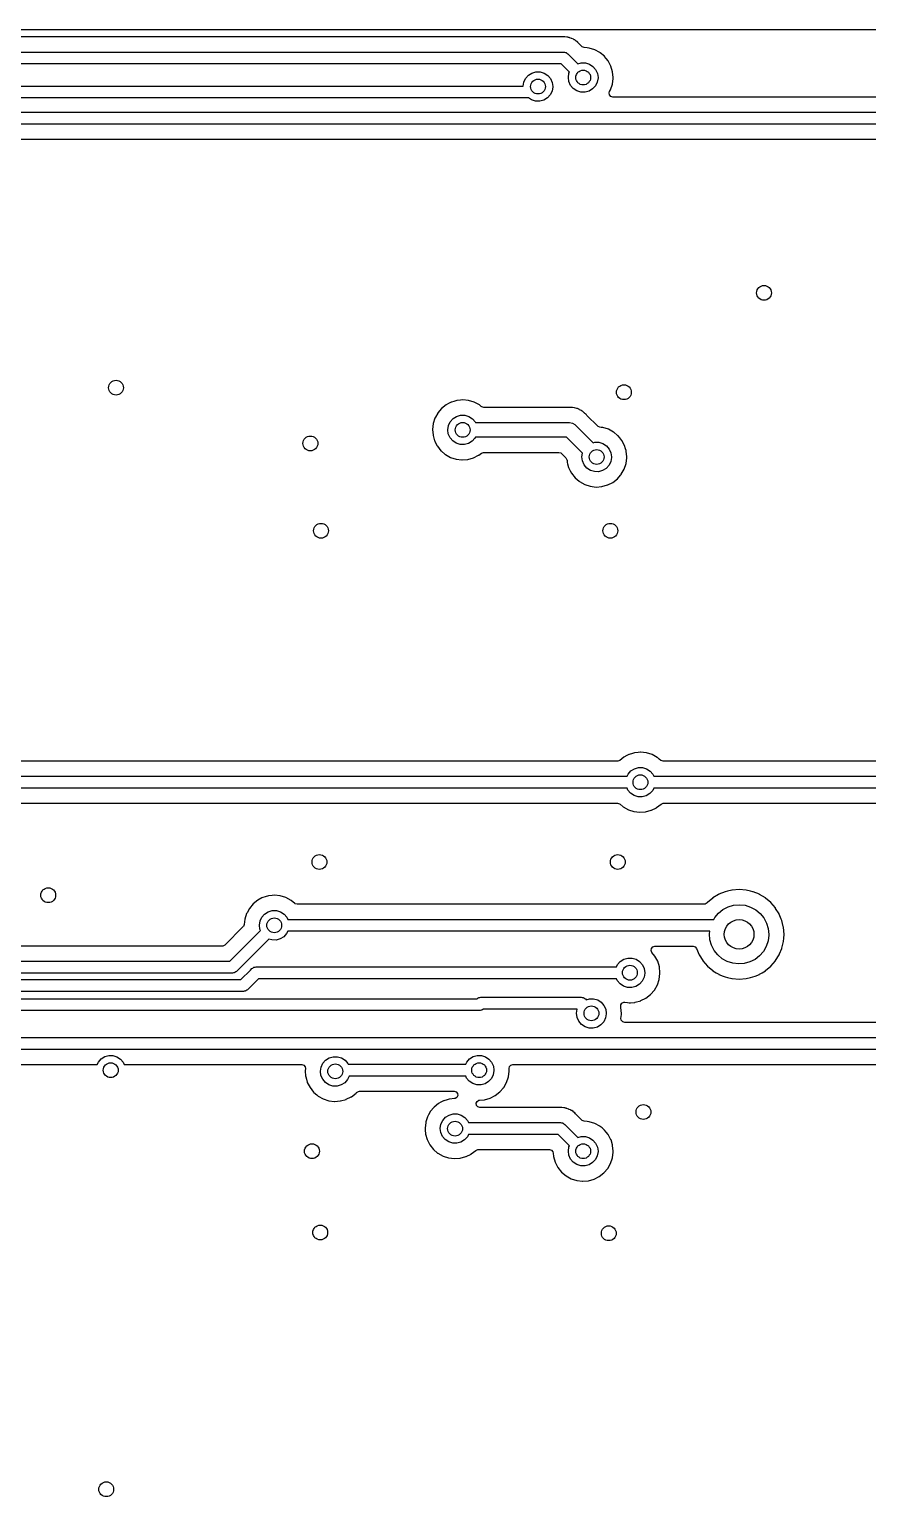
# Model space of a CAD drawing. Extents: x 63 to 234, y -148 to -41.
# Drawn here: x 167 to 195.26, y -90.14 to -40.64 of the extents above; entities that cross this region are included whole.
import ezdxf

# ---------------------------------------------------------------- set-up
doc = ezdxf.new("R2010")
doc.units = 0
doc.layers.add('BLACK', color=7, linetype='CONTINUOUS')

msp = doc.modelspace()

# ---------------------------------------------------------------- linework, layer by layer
at = {"layer": 'BLACK', "linetype": 'CONTINUOUS'}
for p, q in [((62.7415, -40.6405), (234.192, -40.6405)), ((184.989, -40.8967), (116.005, -40.8967)), ((184.996, -40.8965), (184.989, -40.8967)), ((185.051, -40.8933), (184.996, -40.8965)), ((185.058, -40.8929), (185.051, -40.8933)), ((185.051, -40.8933), (185.051, -40.8933)), ((185.121, -40.9045), (185.058, -40.8929)), ((185.128, -40.9056), (185.121, -40.9045)), ((185.154, -40.909), (185.128, -40.9056)), ((185.184, -40.9129), (185.154, -40.909)), ((185.191, -40.9139), (185.184, -40.9129)), ((185.184, -40.9129), (185.184, -40.9129)), ((185.198, -40.9167), (185.191, -40.9139)), ((185.201, -40.9173), (185.198, -40.9167)), ((185.217, -40.922), (185.201, -40.9173)), ((185.22, -40.9228), (185.217, -40.922)), ((185.227, -40.9242), (185.22, -40.9228)), ((185.285, -40.9504), (185.227, -40.9242)), ((185.291, -40.953), (185.285, -40.9504)), ((185.344, -40.9734), (185.291, -40.953)), ((185.351, -40.9762), (185.344, -40.9734)), ((185.344, -40.9734), (185.344, -40.9734)), ((185.357, -40.9806), (185.351, -40.9762)), ((185.359, -40.9818), (185.357, -40.9806)), ((185.374, -40.9902), (185.359, -40.9818)), ((185.376, -40.9916), (185.374, -40.9902)), ((185.383, -40.9947), (185.376, -40.9916)), ((185.389, -40.9994), (185.383, -40.9947)), ((185.434, -41.0341), (185.389, -40.9994)), ((185.439, -41.0381), (185.434, -41.0341)), ((185.491, -41.0748), (185.439, -41.0381)), ((185.496, -41.0805), (185.491, -41.0748)), ((185.529, -41.1184), (185.496, -41.0805)), ((185.496, -41.0805), (185.496, -41.0805)), ((115.976, -41.4052), (185.014, -41.4052)), ((185.014, -41.4052), (185.047, -41.4127)), ((185.047, -41.4127), (185.08, -41.4164)), ((185.08, -41.4164), (185.089, -41.4226)), ((185.089, -41.4226), (185.101, -41.4251)), ((185.101, -41.4251), (185.127, -41.446)), ((185.127, -41.446), (185.155, -41.4638)), ((185.155, -41.4638), (185.494, -41.8024)), ((185.535, -41.1247), (185.529, -41.1184)), ((185.629, -41.2185), (185.535, -41.1247)), ((185.639, -41.2277), (185.629, -41.2185)), ((185.705, -41.2547), (185.639, -41.2277)), ((185.808, -41.2656), (185.705, -41.2547)), ((185.872, -41.2723), (185.808, -41.2656)), ((185.878, -41.2729), (185.872, -41.2723)), ((185.872, -41.2723), (185.872, -41.2723)), ((186.067, -41.3314), (185.878, -41.2729)), ((186.241, -41.4255), (186.067, -41.3314)), ((186.245, -41.4294), (186.241, -41.4255)), ((186.388, -41.5476), (186.245, -41.4294)), ((186.245, -41.4294), (186.245, -41.4294)), ((186.393, -41.5515), (186.388, -41.5476)), ((186.397, -41.5563), (186.393, -41.5515)), ((186.448, -41.6185), (186.397, -41.5563)), ((186.397, -41.5563), (186.397, -41.5563)), ((184.931, -41.8052), (116.059, -41.8052)), ((183.946, -42.114), (184.082, -42.075)), ((184.082, -42.075), (184.224, -42.0759)), ((185.212, -42.086), (184.931, -41.8052)), ((185.494, -41.8024), (185.606, -41.7702)), ((185.606, -41.7702), (185.748, -41.7711)), ((185.748, -41.7711), (185.884, -41.8117)), ((185.884, -41.8117), (186.003, -41.8888)), ((186.003, -41.8888), (186.095, -41.9962)), ((186.095, -41.9962), (186.154, -42.1253)), ((186.518, -41.7048), (186.448, -41.6185)), ((186.611, -41.8794), (186.518, -41.7048)), ((186.668, -42.0688), (186.611, -41.8794)), ((186.687, -42.2656), (186.668, -42.0688)), ((130.646, -42.5519), (183.652, -42.5519)), ((183.652, -42.5519), (183.672, -42.4242)), ((183.672, -42.4242), (183.732, -42.2959)), ((183.732, -42.2959), (183.826, -42.1896)), ((183.826, -42.1896), (183.946, -42.114)), ((184.224, -42.0759), (184.36, -42.1165)), ((184.36, -42.1165), (184.479, -42.1936)), ((184.479, -42.1936), (184.571, -42.301)), ((184.571, -42.301), (184.63, -42.4301)), ((184.63, -42.4301), (184.65, -42.5704)), ((185.174, -42.2595), (185.196, -42.1194)), ((185.192, -42.4001), (185.174, -42.2595)), ((185.25, -42.5298), (185.192, -42.4001)), ((185.196, -42.1194), (185.212, -42.086)), ((185.341, -42.6383), (185.25, -42.5298)), ((186.089, -42.5452), (185.993, -42.6503)), ((186.15, -42.4176), (186.089, -42.5452)), ((186.174, -42.2778), (186.15, -42.4176)), ((186.154, -42.1253), (186.174, -42.2656)), ((186.174, -42.2656), (186.174, -42.2778)), ((186.6, -42.6778), (186.662, -42.4901)), ((186.662, -42.4901), (186.687, -42.2939)), ((186.687, -42.2939), (186.687, -42.2656)), ((183.83, -42.9519), (130.391, -42.9519)), ((183.935, -43.0217), (183.83, -42.9519)), ((184.07, -43.064), (183.935, -43.0217)), ((184.212, -43.0666), (184.07, -43.064)), ((184.349, -43.0293), (184.212, -43.0666)), ((184.469, -42.9551), (184.349, -43.0293)), ((184.565, -42.85), (184.469, -42.9551)), ((184.626, -42.7224), (184.565, -42.85)), ((184.65, -42.5826), (184.626, -42.7224)), ((184.65, -42.5704), (184.65, -42.5826)), ((185.459, -42.7169), (185.341, -42.6383)), ((185.594, -42.7592), (185.459, -42.7169)), ((185.736, -42.7618), (185.594, -42.7592)), ((185.873, -42.7245), (185.736, -42.7618)), ((185.993, -42.6503), (185.873, -42.7245)), ((186.549, -42.7848), (186.564, -42.7405)), ((186.559, -42.855), (186.549, -42.7848)), ((186.606, -42.9087), (186.559, -42.855)), ((186.564, -42.7405), (186.597, -42.6831)), ((186.597, -42.6831), (186.6, -42.6778)), ((186.597, -42.6831), (186.597, -42.6831)), ((186.674, -42.9287), (186.606, -42.9087)), ((203.263, -42.9287), (186.674, -42.9287)), ((132.262, -43.4372), (203.828, -43.4372)), ((203.911, -43.8372), (132.442, -43.8372)), ((132.961, -44.3457), (203.882, -44.3457)), ((180.901, -53.4288), (180.774, -53.5803)), ((181.055, -53.3048), (180.901, -53.4288)), ((181.134, -53.2635), (181.055, -53.3048)), ((181.225, -53.2161), (181.134, -53.2635)), ((181.23, -53.2132), (181.225, -53.2161)), ((181.225, -53.2161), (181.225, -53.2161)), ((181.309, -53.19), (181.23, -53.2132)), ((181.414, -53.1591), (181.309, -53.19)), ((181.42, -53.1574), (181.414, -53.1591)), ((181.414, -53.1591), (181.414, -53.1591)), ((181.426, -53.1568), (181.42, -53.1574)), ((181.535, -53.147), (181.426, -53.1568)), ((181.426, -53.1568), (181.426, -53.1568)), ((181.617, -53.1394), (181.535, -53.147)), ((181.623, -53.1401), (181.617, -53.1394)), ((181.808, -53.1595), (181.623, -53.1401)), ((181.623, -53.1401), (181.623, -53.1401)), ((181.814, -53.1601), (181.808, -53.1595)), ((181.808, -53.1595), (181.808, -53.1595)), ((182.003, -53.2186), (181.814, -53.1601)), ((182.177, -53.3127), (182.003, -53.2186)), ((182.219, -53.3474), (182.177, -53.3127)), ((182.24, -53.3654), (182.219, -53.3474)), ((182.253, -53.3743), (182.24, -53.3654)), ((182.321, -53.3943), (182.253, -53.3743)), ((185.204, -53.3943), (182.321, -53.3943)), ((185.207, -53.3943), (185.204, -53.3943)), ((185.218, -53.394), (185.207, -53.3943)), ((185.285, -53.3922), (185.218, -53.394)), ((185.292, -53.3937), (185.285, -53.3922)), ((185.296, -53.394), (185.292, -53.3937)), ((185.3, -53.3943), (185.296, -53.394)), ((185.306, -53.3946), (185.3, -53.3943)), ((185.3, -53.3943), (185.3, -53.3943)), ((185.311, -53.395), (185.306, -53.3946)), ((185.306, -53.3946), (185.306, -53.3946)), ((185.378, -53.4112), (185.311, -53.395)), ((185.382, -53.4123), (185.378, -53.4112)), ((185.386, -53.4133), (185.382, -53.4123)), ((185.458, -53.4282), (185.386, -53.4133)), ((185.464, -53.4313), (185.458, -53.4282)), ((185.47, -53.4332), (185.464, -53.4313)), ((185.476, -53.4353), (185.47, -53.4332)), ((185.483, -53.437), (185.476, -53.4353)), ((185.548, -53.4702), (185.483, -53.437)), ((180.619, -53.9421), (180.597, -54.1387)), ((180.622, -53.9322), (180.619, -53.9421)), ((180.677, -53.7595), (180.622, -53.9322)), ((180.679, -53.7536), (180.677, -53.7595)), ((180.677, -53.7595), (180.677, -53.7595)), ((180.698, -53.7189), (180.679, -53.7536)), ((180.771, -53.5857), (180.698, -53.7189)), ((180.774, -53.5803), (180.771, -53.5857)), ((180.771, -53.5857), (180.771, -53.5857)), ((181.132, -54.0066), (181.192, -53.8783)), ((181.192, -53.8783), (181.286, -53.772)), ((181.286, -53.772), (181.406, -53.6964)), ((181.406, -53.6964), (181.542, -53.6574)), ((181.542, -53.6574), (181.684, -53.6583)), ((181.684, -53.6583), (181.82, -53.6989)), ((181.82, -53.6989), (181.939, -53.776)), ((181.939, -53.776), (182.031, -53.8834)), ((182.031, -53.8834), (182.04, -53.9028)), ((182.04, -53.9028), (185.217, -53.9028)), ((185.217, -53.9028), (185.312, -53.9218)), ((185.312, -53.9218), (185.394, -53.976)), ((185.552, -53.4721), (185.548, -53.4702)), ((185.618, -53.5031), (185.552, -53.4721)), ((185.624, -53.5076), (185.618, -53.5031)), ((185.629, -53.5108), (185.624, -53.5076)), ((185.634, -53.5141), (185.629, -53.5108)), ((185.641, -53.5175), (185.634, -53.5141)), ((185.646, -53.5222), (185.641, -53.5175)), ((185.696, -53.5647), (185.646, -53.5222)), ((185.646, -53.5222), (185.646, -53.5222)), ((185.7, -53.5675), (185.696, -53.5647)), ((185.71, -53.5755), (185.7, -53.5675)), ((185.722, -53.5851), (185.71, -53.5755)), ((185.728, -53.5908), (185.722, -53.5851)), ((185.735, -53.5978), (185.728, -53.5908)), ((185.77, -53.6272), (185.735, -53.5978)), ((185.775, -53.632), (185.77, -53.6272)), ((185.77, -53.6272), (185.77, -53.6272)), ((185.78, -53.6379), (185.775, -53.632)), ((185.788, -53.6495), (185.78, -53.6379)), ((185.78, -53.6379), (185.78, -53.6379)), ((185.801, -53.6639), (185.788, -53.6495)), ((186.165, -54.0284), (185.801, -53.6639)), ((180.597, -54.1387), (180.597, -54.1448)), ((180.597, -54.1448), (180.613, -54.3294)), ((180.613, -54.3294), (180.613, -54.3357)), ((180.613, -54.3357), (180.615, -54.3417)), ((180.615, -54.3417), (180.665, -54.5169)), ((181.11, -54.1467), (181.132, -54.0066)), ((181.128, -54.2873), (181.11, -54.1467)), ((181.186, -54.417), (181.128, -54.2873)), ((181.277, -54.5255), (181.186, -54.417)), ((182.025, -54.4324), (181.929, -54.5375)), ((182.039, -54.4028), (182.025, -54.4324)), ((185.113, -54.4028), (182.039, -54.4028)), ((185.65, -54.9397), (185.113, -54.4028)), ((185.394, -53.976), (186.006, -54.5883)), ((186.175, -54.0376), (186.165, -54.0284)), ((186.241, -54.0646), (186.175, -54.0376)), ((186.282, -54.0689), (186.241, -54.0646)), ((186.329, -54.0739), (186.282, -54.0689)), ((186.335, -54.0745), (186.329, -54.0739)), ((186.329, -54.0739), (186.329, -54.0739)), ((186.524, -54.133), (186.335, -54.0745)), ((186.698, -54.2271), (186.524, -54.133)), ((186.703, -54.231), (186.698, -54.2271)), ((186.836, -54.3417), (186.703, -54.231)), ((186.703, -54.231), (186.703, -54.231)), ((186.85, -54.3531), (186.836, -54.3417)), ((186.854, -54.3579), (186.85, -54.3531)), ((186.905, -54.4201), (186.854, -54.3579)), ((186.854, -54.3579), (186.854, -54.3579)), ((186.975, -54.5064), (186.905, -54.4201)), ((180.665, -54.5169), (180.668, -54.5258)), ((180.668, -54.5258), (180.675, -54.5394)), ((180.675, -54.5394), (180.752, -54.6895)), ((180.752, -54.6895), (180.758, -54.7018)), ((180.758, -54.7018), (180.881, -54.8568)), ((180.881, -54.8568), (180.886, -54.8607)), ((180.886, -54.8607), (180.886, -54.8607)), ((180.886, -54.8607), (181.026, -54.9798)), ((181.395, -54.6041), (181.277, -54.5255)), ((181.53, -54.6464), (181.395, -54.6041)), ((181.672, -54.649), (181.53, -54.6464)), ((181.809, -54.6117), (181.672, -54.649)), ((181.929, -54.5375), (181.809, -54.6117)), ((182.153, -55.0084), (182.243, -54.938)), ((182.243, -54.938), (182.309, -54.9118)), ((182.309, -54.9118), (182.321, -54.9113)), ((182.321, -54.9113), (184.85, -54.9113)), ((184.85, -54.9113), (184.919, -54.9313)), ((184.919, -54.9313), (184.94, -54.9482)), ((185.631, -55.0611), (185.65, -54.9397)), ((186.006, -54.5883), (186.063, -54.5718)), ((186.063, -54.5718), (186.205, -54.5727)), ((186.205, -54.5727), (186.341, -54.6133)), ((186.341, -54.6133), (186.46, -54.6904)), ((186.46, -54.6904), (186.552, -54.7978)), ((186.552, -54.7978), (186.611, -54.9269)), ((186.611, -54.9269), (186.631, -55.0672)), ((187.068, -54.681), (186.975, -54.5064)), ((187.1, -54.7868), (187.068, -54.681)), ((187.12, -54.8519), (187.1, -54.7868)), ((187.125, -54.8704), (187.12, -54.8519)), ((187.145, -55.0672), (187.125, -54.8704)), ((181.026, -54.9798), (181.032, -54.9849)), ((181.032, -54.9849), (181.204, -55.0814)), ((181.204, -55.0814), (181.392, -55.1425)), ((181.392, -55.1425), (181.589, -55.166)), ((181.589, -55.166), (181.595, -55.1655)), ((181.595, -55.1655), (181.78, -55.1513)), ((181.595, -55.1655), (181.595, -55.1655)), ((181.78, -55.1513), (181.786, -55.1508)), ((181.78, -55.1513), (181.78, -55.1513)), ((181.786, -55.1508), (181.976, -55.0976)), ((181.976, -55.0976), (181.982, -55.0948)), ((181.982, -55.0948), (182.147, -55.0112)), ((181.982, -55.0948), (181.982, -55.0948)), ((182.147, -55.0112), (182.153, -55.0084)), ((182.147, -55.0112), (182.147, -55.0112)), ((184.94, -54.9482), (185.092, -55.1007)), ((185.092, -55.1007), (185.126, -55.163)), ((185.126, -55.163), (185.129, -55.1793)), ((185.129, -55.1793), (185.134, -55.2435)), ((185.134, -55.2435), (185.134, -55.2501)), ((185.134, -55.2501), (185.15, -55.303)), ((185.15, -55.303), (185.185, -55.4262)), ((185.185, -55.4262), (185.189, -55.4402)), ((185.65, -55.2017), (185.631, -55.0611)), ((185.707, -55.3314), (185.65, -55.2017)), ((185.798, -55.4399), (185.707, -55.3314)), ((185.916, -55.5185), (185.798, -55.4399)), ((186.546, -55.3468), (186.451, -55.4519)), ((186.608, -55.2192), (186.546, -55.3468)), ((186.631, -55.0794), (186.608, -55.2192)), ((186.631, -55.0672), (186.631, -55.0794)), ((187.057, -55.4794), (187.119, -55.2917)), ((187.119, -55.2917), (187.144, -55.0955)), ((187.144, -55.0955), (187.145, -55.0672)), ((185.189, -55.4402), (185.192, -55.4457)), ((185.192, -55.4457), (185.236, -55.5322)), ((185.236, -55.5322), (185.279, -55.6162)), ((185.279, -55.6162), (185.402, -55.7712)), ((185.402, -55.7712), (185.407, -55.7751)), ((185.407, -55.7751), (185.407, -55.7751)), ((185.407, -55.7751), (185.536, -55.8851)), ((185.536, -55.8851), (185.553, -55.8993)), ((185.553, -55.8993), (185.725, -55.9958)), ((186.051, -55.5608), (185.916, -55.5185)), ((186.193, -55.5634), (186.051, -55.5608)), ((186.33, -55.5261), (186.193, -55.5634)), ((186.451, -55.4519), (186.33, -55.5261)), ((186.503, -56.0092), (186.669, -55.9256)), ((186.669, -55.9256), (186.674, -55.9228)), ((186.669, -55.9256), (186.669, -55.9256)), ((186.674, -55.9228), (186.83, -55.8011)), ((186.83, -55.8011), (186.933, -55.6819)), ((186.933, -55.6819), (186.955, -55.656)), ((186.955, -55.656), (186.959, -55.6513)), ((186.955, -55.656), (186.955, -55.656)), ((186.959, -55.6513), (187.057, -55.4794)), ((185.725, -55.9958), (185.914, -56.0569)), ((185.914, -56.0569), (186.11, -56.0804)), ((186.11, -56.0804), (186.116, -56.0799)), ((186.116, -56.0799), (186.301, -56.0657)), ((186.116, -56.0799), (186.116, -56.0799)), ((186.301, -56.0657), (186.307, -56.0652)), ((186.301, -56.0657), (186.301, -56.0657)), ((186.307, -56.0652), (186.498, -56.012)), ((186.498, -56.012), (186.503, -56.0092)), ((186.503, -56.0092), (186.503, -56.0092)), ((186.832, -65.3315), (152.172, -65.3315)), ((186.845, -65.3308), (186.832, -65.3315)), ((186.911, -65.3037), (186.845, -65.3308)), ((187.05, -65.192), (186.911, -65.3037)), ((187.145, -65.1422), (187.05, -65.192)), ((187.219, -65.1033), (187.145, -65.1422)), ((187.225, -65.1004), (187.219, -65.1033)), ((187.219, -65.1033), (187.219, -65.1033)), ((187.337, -65.0675), (187.225, -65.1004)), ((187.409, -65.0463), (187.337, -65.0675)), ((187.415, -65.0446), (187.409, -65.0463)), ((187.409, -65.0463), (187.409, -65.0463)), ((187.421, -65.044), (187.415, -65.0446)), ((187.529, -65.0342), (187.421, -65.044)), ((187.421, -65.044), (187.421, -65.044)), ((187.611, -65.0266), (187.529, -65.0342)), ((187.618, -65.0273), (187.611, -65.0266)), ((187.802, -65.0467), (187.618, -65.0273)), ((187.618, -65.0273), (187.618, -65.0273)), ((187.808, -65.0473), (187.802, -65.0467)), ((187.802, -65.0467), (187.802, -65.0467)), ((187.997, -65.1058), (187.808, -65.0473)), ((188.171, -65.1999), (187.997, -65.1058)), ((188.176, -65.2038), (188.171, -65.1999)), ((188.241, -65.2578), (188.176, -65.2038)), ((188.176, -65.2038), (188.176, -65.2038)), ((188.294, -65.3012), (188.241, -65.2578)), ((188.295, -65.3026), (188.294, -65.3012)), ((188.307, -65.3115), (188.295, -65.3026)), ((188.376, -65.3315), (188.307, -65.3115)), ((224.996, -65.3315), (188.376, -65.3315)), ((187.152, -65.84), (187.186, -65.7655)), ((187.186, -65.7655), (187.28, -65.6592)), ((187.28, -65.6592), (187.4, -65.5836)), ((187.4, -65.5836), (187.537, -65.5446)), ((187.537, -65.5446), (187.678, -65.5455)), ((187.678, -65.5455), (187.814, -65.5861)), ((187.814, -65.5861), (187.933, -65.6632)), ((187.933, -65.6632), (188.026, -65.7706)), ((188.026, -65.7706), (188.057, -65.84)), ((187.152, -66.24), (135.25, -66.24)), ((135.368, -65.84), (187.152, -65.84)), ((187.18, -66.3042), (187.152, -66.24)), ((187.271, -66.4127), (187.18, -66.3042)), ((188.019, -66.3196), (187.924, -66.4247)), ((188.057, -66.24), (188.019, -66.3196)), ((188.057, -65.84), (225.259, -65.84)), ((225.341, -66.24), (188.057, -66.24)), ((135.488, -66.7485), (186.834, -66.7485)), ((186.834, -66.7485), (186.903, -66.7685)), ((186.903, -66.7685), (186.916, -66.7785)), ((186.916, -66.7785), (187.026, -66.8721)), ((187.389, -66.4913), (187.271, -66.4127)), ((187.524, -66.5336), (187.389, -66.4913)), ((187.666, -66.5362), (187.524, -66.5336)), ((187.803, -66.4989), (187.666, -66.5362)), ((187.924, -66.4247), (187.803, -66.4989)), ((188.147, -66.8956), (188.302, -66.7752)), ((188.302, -66.7752), (188.368, -66.749)), ((188.368, -66.749), (188.379, -66.7485)), ((188.379, -66.7485), (225.312, -66.7485)), ((187.026, -66.8721), (187.199, -66.9686)), ((187.199, -66.9686), (187.387, -67.0297)), ((187.387, -67.0297), (187.583, -67.0532)), ((187.583, -67.0532), (187.589, -67.0527)), ((187.589, -67.0527), (187.774, -67.0385)), ((187.589, -67.0527), (187.589, -67.0527)), ((187.774, -67.0385), (187.78, -67.038)), ((187.774, -67.0385), (187.774, -67.0385)), ((187.78, -67.038), (187.971, -66.9848)), ((187.971, -66.9848), (187.976, -66.982)), ((187.976, -66.982), (188.142, -66.8984)), ((187.976, -66.982), (187.976, -66.982)), ((188.142, -66.8984), (188.147, -66.8956)), ((188.142, -66.8984), (188.142, -66.8984)), ((190.46, -69.7336), (190.249, -69.8207)), ((190.464, -69.7317), (190.46, -69.7336)), ((190.46, -69.7336), (190.46, -69.7336)), ((190.544, -69.7124), (190.464, -69.7317)), ((190.69, -69.6774), (190.544, -69.7124)), ((190.695, -69.6763), (190.69, -69.6774)), ((190.69, -69.6774), (190.69, -69.6774)), ((190.932, -69.6576), (190.695, -69.6763)), ((191.169, -69.6763), (190.932, -69.6576)), ((191.173, -69.6774), (191.169, -69.6763)), ((191.319, -69.7124), (191.173, -69.6774)), ((191.173, -69.6774), (191.173, -69.6774)), ((191.399, -69.7317), (191.319, -69.7124)), ((191.404, -69.7336), (191.399, -69.7317)), ((191.614, -69.8207), (191.404, -69.7336)), ((191.404, -69.7336), (191.404, -69.7336)), ((174.551, -70.142), (174.424, -70.2935)), ((174.705, -70.018), (174.551, -70.142)), ((174.847, -69.944), (174.705, -70.018)), ((174.875, -69.9293), (174.847, -69.944)), ((174.88, -69.9264), (174.875, -69.9293)), ((174.875, -69.9293), (174.875, -69.9293)), ((174.959, -69.9032), (174.88, -69.9264)), ((175.064, -69.8723), (174.959, -69.9032)), ((175.07, -69.8706), (175.064, -69.8723)), ((175.064, -69.8723), (175.064, -69.8723)), ((175.076, -69.87), (175.07, -69.8706)), ((175.185, -69.8602), (175.076, -69.87)), ((175.076, -69.87), (175.076, -69.87)), ((175.267, -69.8526), (175.185, -69.8602)), ((175.273, -69.8533), (175.267, -69.8526)), ((175.458, -69.8727), (175.273, -69.8533)), ((175.273, -69.8533), (175.273, -69.8533)), ((175.464, -69.8733), (175.458, -69.8727)), ((175.458, -69.8727), (175.458, -69.8727)), ((175.653, -69.9318), (175.464, -69.8733)), ((175.827, -70.0259), (175.653, -69.9318)), ((175.831, -70.0298), (175.827, -70.0259)), ((175.951, -70.1286), (175.831, -70.0298)), ((175.831, -70.0298), (175.831, -70.0298)), ((175.963, -70.1375), (175.951, -70.1286)), ((176.031, -70.1575), (175.963, -70.1375)), ((189.755, -70.1575), (176.031, -70.1575)), ((189.792, -70.1521), (189.755, -70.1575)), ((189.851, -70.1133), (189.792, -70.1521)), ((189.859, -70.1046), (189.851, -70.1133)), ((189.862, -70.1008), (189.859, -70.1046)), ((189.859, -70.1046), (189.859, -70.1046)), ((190.042, -69.9466), (189.862, -70.1008)), ((190.047, -69.944), (190.042, -69.9466)), ((190.241, -69.8251), (190.047, -69.944)), ((190.047, -69.944), (190.047, -69.944)), ((190.245, -69.8226), (190.241, -69.8251)), ((190.249, -69.8207), (190.245, -69.8226)), ((190.249, -69.8207), (190.249, -69.8207)), ((190.384, -70.334), (190.557, -70.2436)), ((190.557, -70.2436), (190.744, -70.1885)), ((190.744, -70.1885), (190.939, -70.1708)), ((190.939, -70.1708), (191.133, -70.1912)), ((191.133, -70.1912), (191.319, -70.2489)), ((191.319, -70.2489), (191.491, -70.3418)), ((191.619, -69.8226), (191.614, -69.8207)), ((191.614, -69.8207), (191.614, -69.8207)), ((191.623, -69.8251), (191.619, -69.8226)), ((191.817, -69.944), (191.623, -69.8251)), ((191.821, -69.9466), (191.817, -69.944)), ((191.817, -69.944), (191.817, -69.944)), ((192.002, -70.1008), (191.821, -69.9466)), ((192.156, -70.2814), (192.002, -70.1008)), ((192.159, -70.2856), (192.156, -70.2814)), ((192.163, -70.2935), (192.159, -70.2856)), ((192.159, -70.2856), (192.159, -70.2856)), ((174.269, -70.6553), (174.248, -70.8367)), ((174.329, -70.4668), (174.269, -70.6553)), ((174.342, -70.4422), (174.329, -70.4668)), ((174.421, -70.2989), (174.342, -70.4422)), ((174.424, -70.2935), (174.421, -70.2989)), ((174.421, -70.2989), (174.421, -70.2989)), ((174.76, -70.8599), (174.782, -70.7198)), ((174.782, -70.7198), (174.842, -70.5915)), ((174.842, -70.5915), (174.936, -70.4852)), ((174.936, -70.4852), (175.056, -70.4096)), ((175.056, -70.4096), (175.192, -70.3706)), ((175.192, -70.3706), (175.334, -70.3715)), ((175.334, -70.3715), (175.47, -70.4121)), ((175.47, -70.4121), (175.589, -70.4892)), ((175.589, -70.4892), (175.681, -70.5966)), ((175.681, -70.5966), (175.713, -70.666)), ((175.713, -70.666), (190.074, -70.666)), ((190.074, -70.666), (190.107, -70.6058)), ((190.107, -70.6058), (190.232, -70.4563)), ((190.232, -70.4563), (190.384, -70.334)), ((191.491, -70.3418), (191.641, -70.4662)), ((191.641, -70.4662), (191.765, -70.6174)), ((191.765, -70.6174), (191.856, -70.7897)), ((192.28, -70.4838), (192.163, -70.2935)), ((192.282, -70.4884), (192.28, -70.4838)), ((192.354, -70.6614), (192.282, -70.4884)), ((192.282, -70.4884), (192.282, -70.4884)), ((192.371, -70.7032), (192.354, -70.6614)), ((192.372, -70.708), (192.371, -70.7032)), ((192.419, -70.9021), (192.372, -70.708)), ((174.212, -70.9117), (173.592, -71.5325)), ((173.765, -72.0779), (174.798, -71.0451)), ((174.221, -70.9021), (174.212, -70.9117)), ((174.248, -70.8367), (174.221, -70.9021)), ((174.778, -71.0005), (174.76, -70.8599)), ((174.798, -71.0451), (174.778, -71.0005)), ((175.579, -71.2507), (175.459, -71.3249)), ((175.675, -71.1456), (175.579, -71.2507)), ((175.713, -71.066), (175.675, -71.1456)), ((189.942, -71.066), (175.713, -71.066)), ((189.932, -71.1568), (189.942, -71.066)), ((189.948, -71.3513), (189.932, -71.1568)), ((191.856, -70.7897), (191.913, -70.9766)), ((191.931, -71.1987), (191.907, -71.3923)), ((191.913, -70.9766), (191.932, -71.1708)), ((191.932, -71.1708), (191.931, -71.1987)), ((192.426, -70.9341), (192.419, -70.9021)), ((192.445, -71.1708), (192.426, -70.9341)), ((192.435, -71.303), (192.445, -71.1708)), ((173.502, -71.5694), (71.4991, -71.5694)), ((173.529, -71.5665), (173.502, -71.5694)), ((173.592, -71.5325), (173.529, -71.5665)), ((175.08, -71.3284), (173.989, -72.4196)), ((175.18, -71.3596), (175.08, -71.3284)), ((175.322, -71.3622), (175.18, -71.3596)), ((175.459, -71.3249), (175.322, -71.3622)), ((187.963, -71.7147), (187.975, -71.6448)), ((187.991, -71.7801), (187.963, -71.7147)), ((187.975, -71.6448), (188.023, -71.5925)), ((188.023, -71.5925), (188.088, -71.5745)), ((188.088, -71.5745), (189.382, -71.5745)), ((189.382, -71.5745), (189.45, -71.5945)), ((189.45, -71.5945), (189.498, -71.6523)), ((189.498, -71.6523), (189.584, -71.8578)), ((190.002, -71.5389), (189.948, -71.3513)), ((190.091, -71.7125), (190.002, -71.5389)), ((190.212, -71.8655), (190.091, -71.7125)), ((191.749, -71.7472), (191.621, -71.895)), ((191.845, -71.5775), (191.749, -71.7472)), ((191.907, -71.3923), (191.845, -71.5775)), ((192.294, -71.8229), (192.369, -71.643)), ((192.369, -71.643), (192.371, -71.6384)), ((192.369, -71.643), (192.369, -71.643)), ((192.371, -71.6384), (192.393, -71.5481)), ((192.393, -71.5481), (192.425, -71.4123)), ((192.425, -71.4123), (192.426, -71.4075)), ((192.425, -71.4123), (192.425, -71.4123)), ((192.426, -71.4075), (192.435, -71.303)), ((71.2504, -72.0779), (173.765, -72.0779)), ((174.618, -72.2736), (174.65, -72.2662)), ((174.65, -72.2662), (186.796, -72.2662)), ((186.796, -72.2662), (186.831, -72.1917)), ((186.831, -72.1917), (186.925, -72.0854)), ((186.925, -72.0854), (187.045, -72.0098)), ((187.045, -72.0098), (187.181, -71.9708)), ((187.181, -71.9708), (187.323, -71.9717)), ((187.323, -71.9717), (187.459, -72.0123)), ((187.459, -72.0123), (187.577, -72.0894)), ((187.577, -72.0894), (187.67, -72.1968)), ((187.67, -72.1968), (187.729, -72.3259)), ((188.093, -71.9054), (187.991, -71.7801)), ((188.186, -72.08), (188.093, -71.9054)), ((188.243, -72.2694), (188.186, -72.08)), ((188.262, -72.4662), (188.243, -72.2694)), ((189.584, -71.8578), (189.586, -71.862)), ((189.586, -71.862), (189.705, -72.056)), ((189.705, -72.056), (189.705, -72.056)), ((189.705, -72.056), (189.708, -72.0602)), ((189.708, -72.0602), (189.862, -72.2408)), ((189.862, -72.2408), (190.042, -72.395)), ((190.361, -71.9919), (190.212, -71.8655)), ((190.531, -72.0872), (190.361, -71.9919)), ((190.717, -72.1475), (190.531, -72.0872)), ((190.911, -72.1706), (190.717, -72.1475)), ((191.105, -72.1556), (190.911, -72.1706)), ((191.293, -72.1031), (191.105, -72.1556)), ((191.468, -72.0151), (191.293, -72.1031)), ((191.621, -71.895), (191.468, -72.0151)), ((191.821, -72.395), (192.002, -72.2408)), ((192.002, -72.2408), (192.156, -72.0602)), ((192.156, -72.0602), (192.159, -72.056)), ((192.159, -72.056), (192.277, -71.862)), ((192.159, -72.056), (192.159, -72.056)), ((192.277, -71.862), (192.28, -71.8578)), ((192.28, -71.8578), (192.294, -71.8229)), ((173.848, -72.4779), (71.3531, -72.4779)), ((115.722, -72.698), (174.136, -72.698)), ((173.881, -72.4705), (173.848, -72.4779)), ((173.914, -72.4668), (173.881, -72.4705)), ((173.924, -72.4607), (173.914, -72.4668)), ((173.935, -72.4581), (173.924, -72.4607)), ((173.961, -72.4373), (173.935, -72.4581)), ((173.989, -72.4196), (173.961, -72.4373)), ((174.136, -72.698), (174.458, -72.3753)), ((174.733, -72.6662), (174.36, -73.0397)), ((174.458, -72.3753), (174.509, -72.3245)), ((174.458, -72.3753), (174.458, -72.3753)), ((174.509, -72.3245), (174.538, -72.3068)), ((174.538, -72.3068), (174.564, -72.286)), ((174.564, -72.286), (174.575, -72.2834)), ((174.575, -72.2834), (174.585, -72.2773)), ((174.585, -72.2773), (174.618, -72.2736)), ((186.796, -72.6662), (174.733, -72.6662)), ((186.824, -72.7304), (186.796, -72.6662)), ((186.916, -72.8389), (186.824, -72.7304)), ((187.663, -72.7458), (187.568, -72.8509)), ((187.725, -72.6182), (187.663, -72.7458)), ((187.749, -72.4784), (187.725, -72.6182)), ((187.729, -72.3259), (187.749, -72.4662)), ((187.749, -72.4662), (187.749, -72.4784)), ((188.175, -72.8784), (188.237, -72.6907)), ((188.237, -72.6907), (188.262, -72.4945)), ((188.262, -72.4945), (188.262, -72.4662)), ((190.042, -72.395), (190.047, -72.3976)), ((190.047, -72.3976), (190.047, -72.3976)), ((190.047, -72.3976), (190.159, -72.4662)), ((190.159, -72.4662), (190.245, -72.519)), ((190.245, -72.519), (190.249, -72.5209)), ((190.249, -72.5209), (190.249, -72.5209)), ((190.249, -72.5209), (190.389, -72.5789)), ((190.389, -72.5789), (190.464, -72.6099)), ((190.464, -72.6099), (190.544, -72.6292)), ((190.544, -72.6292), (190.69, -72.6642)), ((190.69, -72.6642), (190.69, -72.6642)), ((190.69, -72.6642), (190.695, -72.6653)), ((190.695, -72.6653), (190.932, -72.684)), ((190.932, -72.684), (191.169, -72.6653)), ((191.169, -72.6653), (191.173, -72.6642)), ((191.173, -72.6642), (191.319, -72.6292)), ((191.173, -72.6642), (191.173, -72.6642)), ((191.319, -72.6292), (191.399, -72.6099)), ((191.399, -72.6099), (191.474, -72.5789)), ((191.474, -72.5789), (191.614, -72.5209)), ((191.614, -72.5209), (191.619, -72.519)), ((191.614, -72.5209), (191.614, -72.5209)), ((191.619, -72.519), (191.705, -72.4662)), ((191.705, -72.4662), (191.817, -72.3976)), ((191.817, -72.3976), (191.82, -72.3955)), ((191.817, -72.3976), (191.817, -72.3976)), ((191.82, -72.3955), (191.821, -72.395)), ((174.219, -73.098), (115.932, -73.098)), ((174.251, -73.0906), (174.219, -73.098)), ((174.284, -73.0869), (174.251, -73.0906)), ((174.294, -73.0808), (174.284, -73.0869)), ((174.305, -73.0782), (174.294, -73.0808)), ((174.331, -73.0574), (174.305, -73.0782)), ((174.36, -73.0397), (174.331, -73.0574)), ((187.034, -72.9175), (186.916, -72.8389)), ((187.169, -72.9598), (187.034, -72.9175)), ((187.311, -72.9624), (187.169, -72.9598)), ((187.447, -72.9251), (187.311, -72.9624)), ((187.568, -72.8509), (187.447, -72.9251)), ((187.792, -73.3218), (187.948, -73.2001)), ((187.948, -73.2001), (188.077, -73.0503)), ((188.077, -73.0503), (188.175, -72.8784)), ((129.124, -73.3431), (182.096, -73.3431)), ((182.174, -73.7431), (129.206, -73.7431)), ((182.096, -73.3431), (182.112, -73.3329)), ((182.112, -73.3329), (182.139, -73.3121)), ((182.139, -73.3121), (182.15, -73.3095)), ((182.15, -73.3095), (182.16, -73.3034)), ((182.16, -73.3034), (182.193, -73.2997)), ((182.207, -73.7357), (182.174, -73.7431)), ((182.193, -73.2997), (182.225, -73.2923)), ((182.24, -73.732), (182.207, -73.7357)), ((182.225, -73.2923), (185.608, -73.2923)), ((182.25, -73.7259), (182.24, -73.732)), ((182.261, -73.7233), (182.25, -73.7259)), ((182.287, -73.7025), (182.261, -73.7233)), ((182.304, -73.6923), (182.287, -73.7025)), ((185.475, -73.6923), (182.304, -73.6923)), ((185.453, -73.8317), (185.475, -73.6923)), ((185.608, -73.2923), (185.641, -73.2998)), ((185.641, -73.2998), (185.674, -73.3035)), ((185.674, -73.3035), (185.684, -73.3097)), ((185.684, -73.3097), (185.695, -73.3122)), ((185.695, -73.3122), (185.721, -73.3331)), ((185.721, -73.3331), (185.749, -73.3509)), ((185.749, -73.3509), (185.773, -73.3746)), ((185.773, -73.3746), (185.886, -73.3424)), ((185.886, -73.3424), (186.027, -73.3433)), ((186.027, -73.3433), (186.163, -73.3839)), ((186.163, -73.3839), (186.282, -73.461)), ((186.282, -73.461), (186.375, -73.5684)), ((186.375, -73.5684), (186.433, -73.6975)), ((186.433, -73.6975), (186.453, -73.8378)), ((186.942, -73.552), (186.979, -73.492)), ((186.942, -73.623), (186.942, -73.552)), ((186.947, -73.641), (186.942, -73.623)), ((186.967, -73.8378), (186.947, -73.641)), ((186.979, -73.492), (187.044, -73.462)), ((187.044, -73.462), (187.078, -73.4615)), ((187.078, -73.4615), (187.169, -73.4724)), ((187.169, -73.4724), (187.228, -73.4794)), ((187.228, -73.4794), (187.234, -73.4789)), ((187.234, -73.4789), (187.27, -73.4761)), ((187.234, -73.4789), (187.234, -73.4789)), ((187.27, -73.4761), (187.419, -73.4647)), ((187.419, -73.4647), (187.425, -73.4642)), ((187.419, -73.4647), (187.419, -73.4647)), ((187.425, -73.4642), (187.615, -73.411)), ((187.615, -73.411), (187.621, -73.4082)), ((187.621, -73.4082), (187.786, -73.3246)), ((187.621, -73.4082), (187.621, -73.4082)), ((187.786, -73.3246), (187.792, -73.3218)), ((187.786, -73.3246), (187.786, -73.3246)), ((185.472, -73.9723), (185.453, -73.8317)), ((185.529, -74.102), (185.472, -73.9723)), ((185.62, -74.2105), (185.529, -74.102)), ((185.738, -74.2891), (185.62, -74.2105)), ((186.273, -74.2225), (186.152, -74.2967)), ((186.368, -74.1174), (186.273, -74.2225)), ((186.43, -73.9898), (186.368, -74.1174)), ((186.453, -73.85), (186.43, -73.9898)), ((186.453, -73.8378), (186.453, -73.85)), ((186.949, -74.0035), (186.956, -73.9498)), ((186.959, -74.0716), (186.949, -74.0035)), ((186.956, -73.9498), (186.966, -73.8661)), ((187.006, -74.1253), (186.959, -74.0716)), ((186.966, -73.8661), (186.967, -73.8378)), ((187.074, -74.1453), (187.006, -74.1253)), ((203.81, -74.1453), (187.074, -74.1453)), ((135.53, -74.6538), (203.968, -74.6538)), ((185.873, -74.3314), (185.738, -74.2891)), ((186.015, -74.334), (185.873, -74.3314)), ((186.152, -74.2967), (186.015, -74.334)), ((203.72, -75.0538), (135.53, -75.0538)), ((135.852, -75.5623), (169.291, -75.5623)), ((169.291, -75.5623), (169.33, -75.4788)), ((169.33, -75.4788), (169.424, -75.3725)), ((169.424, -75.3725), (169.544, -75.2969)), ((169.544, -75.2969), (169.68, -75.2579)), ((169.68, -75.2579), (169.822, -75.2588)), ((169.822, -75.2588), (169.958, -75.2994)), ((169.958, -75.2994), (170.077, -75.3765)), ((170.077, -75.3765), (170.169, -75.4839)), ((170.169, -75.4839), (170.205, -75.5623)), ((170.205, -75.5623), (176.188, -75.5623)), ((176.188, -75.5623), (176.256, -75.5823)), ((176.256, -75.5823), (176.302, -75.636)), ((176.302, -75.636), (176.313, -75.7023)), ((176.313, -75.7023), (176.304, -75.7795)), ((176.817, -75.7875), (176.839, -75.6474)), ((176.839, -75.6474), (176.899, -75.5191)), ((176.899, -75.5191), (176.993, -75.4128)), ((176.993, -75.4128), (177.113, -75.3372)), ((177.113, -75.3372), (177.25, -75.2982)), ((177.25, -75.2982), (177.391, -75.2991)), ((177.391, -75.2991), (177.527, -75.3397)), ((177.527, -75.3397), (177.646, -75.4168)), ((177.646, -75.4168), (177.739, -75.5242)), ((177.739, -75.5242), (177.752, -75.5533)), ((177.752, -75.5533), (181.715, -75.5533)), ((181.715, -75.5533), (181.75, -75.4788)), ((181.75, -75.4788), (181.844, -75.3725)), ((181.844, -75.3725), (181.964, -75.2969)), ((181.964, -75.2969), (182.1, -75.2579)), ((182.1, -75.2579), (182.242, -75.2588)), ((182.242, -75.2588), (182.378, -75.2994)), ((182.378, -75.2994), (182.497, -75.3765)), ((182.497, -75.3765), (182.589, -75.4839)), ((182.589, -75.4839), (182.648, -75.613)), ((182.648, -75.613), (182.668, -75.7533)), ((183.176, -75.7006), (183.189, -75.6308)), ((183.181, -75.7533), (183.176, -75.7006)), ((183.189, -75.6308), (183.238, -75.5793)), ((183.238, -75.5793), (183.301, -75.5623)), ((183.301, -75.5623), (203.252, -75.5623)), ((176.304, -75.7795), (176.305, -75.7856)), ((176.305, -75.7856), (176.318, -75.9408)), ((176.318, -75.9408), (176.321, -75.9765)), ((176.321, -75.9765), (176.343, -76.0555)), ((176.343, -76.0555), (176.373, -76.1596)), ((176.373, -76.1596), (176.375, -76.1666)), ((176.375, -76.1666), (176.466, -76.3426)), ((176.836, -75.9281), (176.817, -75.7875)), ((176.893, -76.0578), (176.836, -75.9281)), ((176.984, -76.1663), (176.893, -76.0578)), ((177.102, -76.2449), (176.984, -76.1663)), ((177.637, -76.1783), (177.516, -76.2525)), ((177.732, -76.0732), (177.637, -76.1783)), ((177.79, -75.9533), (177.732, -76.0732)), ((181.715, -75.9533), (177.79, -75.9533)), ((181.743, -76.0175), (181.715, -75.9533)), ((181.835, -76.126), (181.743, -76.0175)), ((181.953, -76.2046), (181.835, -76.126)), ((182.088, -76.2469), (181.953, -76.2046)), ((182.366, -76.2122), (182.23, -76.2495)), ((182.487, -76.138), (182.366, -76.2122)), ((182.582, -76.0329), (182.487, -76.138)), ((182.644, -75.9053), (182.582, -76.0329)), ((182.668, -75.7655), (182.644, -75.9053)), ((182.668, -75.7533), (182.668, -75.7655)), ((182.996, -76.3374), (183.094, -76.1655)), ((183.094, -76.1655), (183.156, -75.9778)), ((183.156, -75.9778), (183.181, -75.7816)), ((183.181, -75.7816), (183.181, -75.7533)), ((176.466, -76.3426), (176.588, -76.4976)), ((176.588, -76.4976), (176.593, -76.5015)), ((176.593, -76.5015), (176.593, -76.5015)), ((176.593, -76.5015), (176.692, -76.5854)), ((176.692, -76.5854), (176.739, -76.6257)), ((176.739, -76.6257), (176.912, -76.7222)), ((176.912, -76.7222), (177.1, -76.7833)), ((177.237, -76.2872), (177.102, -76.2449)), ((177.379, -76.2898), (177.237, -76.2872)), ((177.516, -76.2525), (177.379, -76.2898)), ((177.689, -76.7356), (177.855, -76.652)), ((177.855, -76.652), (177.86, -76.6492)), ((177.855, -76.652), (177.855, -76.652)), ((177.86, -76.6492), (178.016, -76.5275)), ((178.016, -76.5275), (178.035, -76.5055)), ((178.035, -76.5055), (178.095, -76.467)), ((178.095, -76.467), (178.131, -76.4618)), ((178.131, -76.4618), (181.323, -76.4618)), ((181.334, -76.7133), (181.172, -76.728)), ((181.323, -76.4618), (181.391, -76.4818)), ((181.358, -76.7087), (181.334, -76.7133)), ((181.418, -76.6703), (181.358, -76.7087)), ((181.391, -76.4818), (181.437, -76.5355)), ((181.447, -76.6057), (181.418, -76.6703)), ((181.437, -76.5355), (181.447, -76.6057)), ((182.23, -76.2495), (182.088, -76.2469)), ((182.344, -76.7513), (182.534, -76.6981)), ((182.534, -76.6981), (182.54, -76.6953)), ((182.54, -76.6953), (182.705, -76.6117)), ((182.54, -76.6953), (182.54, -76.6953)), ((182.705, -76.6117), (182.711, -76.6089)), ((182.705, -76.6117), (182.705, -76.6117)), ((182.711, -76.6089), (182.867, -76.4872)), ((182.867, -76.4872), (182.987, -76.3474)), ((182.987, -76.3474), (182.992, -76.3421)), ((182.992, -76.3421), (182.996, -76.3374)), ((182.992, -76.3421), (182.992, -76.3421)), ((177.1, -76.7833), (177.296, -76.8068)), ((177.296, -76.8068), (177.302, -76.8063)), ((177.302, -76.8063), (177.487, -76.7921)), ((177.302, -76.8063), (177.302, -76.8063)), ((177.487, -76.7921), (177.493, -76.7916)), ((177.487, -76.7921), (177.487, -76.7921)), ((177.493, -76.7916), (177.684, -76.7384)), ((177.684, -76.7384), (177.689, -76.7356)), ((177.689, -76.7356), (177.689, -76.7356)), ((180.517, -77.1569), (180.461, -77.2594)), ((180.52, -77.1515), (180.517, -77.1569)), ((180.517, -77.1569), (180.517, -77.1569)), ((180.647, -77), (180.52, -77.1515)), ((180.801, -76.876), (180.647, -77)), ((180.88, -76.8347), (180.801, -76.876)), ((180.971, -76.7873), (180.88, -76.8347)), ((180.976, -76.7844), (180.971, -76.7873)), ((180.971, -76.7873), (180.971, -76.7873)), ((181.089, -76.7513), (180.976, -76.7844)), ((181.16, -76.7303), (181.089, -76.7513)), ((181.166, -76.7286), (181.16, -76.7303)), ((181.16, -76.7303), (181.16, -76.7303)), ((181.172, -76.728), (181.166, -76.7286)), ((181.172, -76.728), (181.172, -76.728)), ((182.065, -76.8716), (182.095, -76.807)), ((182.075, -76.9418), (182.065, -76.8716)), ((182.122, -76.9955), (182.075, -76.9418)), ((182.095, -76.807), (182.154, -76.7686)), ((182.19, -77.0155), (182.122, -76.9955)), ((182.154, -76.7686), (182.18, -76.7639)), ((182.18, -76.7639), (182.338, -76.7518)), ((184.887, -77.0155), (182.19, -77.0155)), ((182.338, -76.7518), (182.344, -76.7513)), ((182.338, -76.7518), (182.338, -76.7518)), ((184.895, -77.0153), (184.887, -77.0155)), ((184.949, -77.0121), (184.895, -77.0153)), ((184.957, -77.0117), (184.949, -77.0121)), ((184.949, -77.0121), (184.949, -77.0121)), ((185.02, -77.0233), (184.957, -77.0117)), ((185.026, -77.0244), (185.02, -77.0233)), ((185.052, -77.0278), (185.026, -77.0244)), ((185.082, -77.0317), (185.052, -77.0278)), ((185.089, -77.0327), (185.082, -77.0317)), ((185.082, -77.0317), (185.082, -77.0317)), ((185.097, -77.0355), (185.089, -77.0327)), ((185.099, -77.0361), (185.097, -77.0355)), ((185.115, -77.0408), (185.099, -77.0361)), ((185.118, -77.0416), (185.115, -77.0408)), ((185.125, -77.043), (185.118, -77.0416)), ((185.184, -77.0692), (185.125, -77.043)), ((185.19, -77.0718), (185.184, -77.0692)), ((185.2, -77.0759), (185.19, -77.0718)), ((185.242, -77.0922), (185.2, -77.0759)), ((185.249, -77.095), (185.242, -77.0922)), ((185.242, -77.0922), (185.242, -77.0922)), ((185.255, -77.0994), (185.249, -77.095)), ((185.258, -77.1006), (185.255, -77.0994)), ((185.273, -77.109), (185.258, -77.1006)), ((185.275, -77.1104), (185.273, -77.109)), ((185.282, -77.1135), (185.275, -77.1104)), ((185.288, -77.1182), (185.282, -77.1135)), ((185.332, -77.1529), (185.288, -77.1182)), ((185.337, -77.1569), (185.332, -77.1529)), ((185.39, -77.1936), (185.337, -77.1569)), ((185.421, -77.2293), (185.39, -77.1936)), ((180.365, -77.5133), (180.343, -77.7099)), ((180.343, -77.7099), (180.343, -77.716)), ((180.371, -77.4951), (180.365, -77.5133)), ((180.423, -77.3307), (180.371, -77.4951)), ((180.425, -77.3248), (180.423, -77.3307)), ((180.423, -77.3307), (180.423, -77.3307)), ((180.461, -77.2594), (180.425, -77.3248)), ((180.856, -77.7179), (180.878, -77.5778)), ((180.878, -77.5778), (180.938, -77.4495)), ((180.938, -77.4495), (181.032, -77.3432)), ((181.032, -77.3432), (181.152, -77.2676)), ((181.152, -77.2676), (181.288, -77.2286)), ((181.288, -77.2286), (181.43, -77.2295)), ((181.43, -77.2295), (181.566, -77.2701)), ((181.566, -77.2701), (181.685, -77.3472)), ((181.685, -77.3472), (181.777, -77.4546)), ((181.777, -77.4546), (181.809, -77.524)), ((181.809, -77.524), (184.912, -77.524)), ((184.912, -77.524), (184.945, -77.5315)), ((184.945, -77.5315), (184.978, -77.5352)), ((184.978, -77.5352), (184.988, -77.5414)), ((184.988, -77.5414), (184.999, -77.5439)), ((184.999, -77.5439), (185.025, -77.5648)), ((185.025, -77.5648), (185.053, -77.5826)), ((185.053, -77.5826), (185.494, -78.0228)), ((185.428, -77.2372), (185.421, -77.2293)), ((185.433, -77.2435), (185.428, -77.2372)), ((185.629, -77.4389), (185.433, -77.2435)), ((185.639, -77.4481), (185.629, -77.4389)), ((185.705, -77.4751), (185.639, -77.4481)), ((185.808, -77.486), (185.705, -77.4751)), ((185.872, -77.4927), (185.808, -77.486)), ((185.878, -77.4933), (185.872, -77.4927)), ((185.872, -77.4927), (185.872, -77.4927)), ((186.067, -77.5518), (185.878, -77.4933)), ((186.241, -77.6459), (186.067, -77.5518)), ((186.245, -77.6498), (186.241, -77.6459)), ((186.311, -77.7037), (186.245, -77.6498)), ((186.245, -77.6498), (186.245, -77.6498)), ((186.393, -77.7719), (186.311, -77.7037)), ((180.343, -77.716), (180.348, -77.768)), ((180.348, -77.768), (180.359, -77.9069)), ((180.359, -77.9069), (180.414, -78.097)), ((180.414, -78.097), (180.504, -78.273)), ((180.874, -77.8585), (180.856, -77.7179)), ((180.932, -77.9882), (180.874, -77.8585)), ((181.023, -78.0967), (180.932, -77.9882)), ((181.141, -78.1753), (181.023, -78.0967)), ((181.276, -78.2176), (181.141, -78.1753)), ((181.555, -78.1829), (181.418, -78.2202)), ((181.675, -78.1087), (181.555, -78.1829)), ((181.771, -78.0036), (181.675, -78.1087)), ((181.809, -77.924), (181.771, -78.0036)), ((184.829, -77.924), (181.809, -77.924)), ((185.212, -78.3064), (184.829, -77.924)), ((185.494, -78.0228), (185.606, -77.9906)), ((185.606, -77.9906), (185.748, -77.9915)), ((185.748, -77.9915), (185.884, -78.0321)), ((185.884, -78.0321), (186.003, -78.1092)), ((186.003, -78.1092), (186.095, -78.2166)), ((186.397, -77.7767), (186.393, -77.7719)), ((186.448, -77.8389), (186.397, -77.7767)), ((186.397, -77.7767), (186.397, -77.7767)), ((186.518, -77.9252), (186.448, -77.8389)), ((186.611, -78.0998), (186.518, -77.9252)), ((186.613, -78.1057), (186.611, -78.0998)), ((186.662, -78.2675), (186.613, -78.1057)), ((180.504, -78.273), (180.627, -78.428)), ((180.627, -78.428), (180.632, -78.4319)), ((180.632, -78.4319), (180.632, -78.4319)), ((180.632, -78.4319), (180.768, -78.548)), ((180.768, -78.548), (180.778, -78.5561)), ((180.778, -78.5561), (180.95, -78.6526)), ((180.95, -78.6526), (181.138, -78.7137)), ((181.418, -78.2202), (181.276, -78.2176)), ((181.532, -78.722), (181.722, -78.6688)), ((181.722, -78.6688), (181.728, -78.666)), ((181.728, -78.666), (181.893, -78.5824)), ((181.728, -78.666), (181.728, -78.666)), ((181.893, -78.5824), (181.899, -78.5796)), ((181.893, -78.5824), (181.893, -78.5824)), ((181.899, -78.5796), (182.053, -78.4592)), ((182.053, -78.4592), (182.119, -78.433)), ((182.119, -78.433), (182.131, -78.4325)), ((182.131, -78.4325), (184.542, -78.4325)), ((184.542, -78.4325), (184.61, -78.4525)), ((184.61, -78.4525), (184.656, -78.5062)), ((184.656, -78.5062), (184.667, -78.548)), ((184.667, -78.548), (184.677, -78.6689)), ((184.677, -78.6689), (184.732, -78.859)), ((185.174, -78.4799), (185.196, -78.3398)), ((185.192, -78.6205), (185.174, -78.4799)), ((185.25, -78.7502), (185.192, -78.6205)), ((185.196, -78.3398), (185.212, -78.3064)), ((186.15, -78.638), (186.089, -78.7656)), ((186.095, -78.2166), (186.154, -78.3457)), ((186.174, -78.4982), (186.15, -78.638)), ((186.154, -78.3457), (186.174, -78.486)), ((186.174, -78.486), (186.174, -78.4982)), ((186.668, -78.2892), (186.662, -78.2675)), ((186.662, -78.7105), (186.687, -78.5143)), ((186.687, -78.486), (186.668, -78.2892)), ((186.687, -78.5143), (186.687, -78.486)), ((181.138, -78.7137), (181.335, -78.7372)), ((181.335, -78.7372), (181.341, -78.7367)), ((181.341, -78.7367), (181.526, -78.7225)), ((181.341, -78.7367), (181.341, -78.7367)), ((181.526, -78.7225), (181.532, -78.722)), ((181.526, -78.7225), (181.526, -78.7225)), ((184.732, -78.859), (184.822, -79.035)), ((184.822, -79.035), (184.945, -79.19)), ((184.945, -79.19), (185.096, -79.3181)), ((185.341, -78.8587), (185.25, -78.7502)), ((185.459, -78.9373), (185.341, -78.8587)), ((185.594, -78.9796), (185.459, -78.9373)), ((185.736, -78.9822), (185.594, -78.9796)), ((185.873, -78.9449), (185.736, -78.9822)), ((185.993, -78.8707), (185.873, -78.9449)), ((186.089, -78.7656), (185.993, -78.8707)), ((186.373, -79.2199), (186.502, -79.0701)), ((186.502, -79.0701), (186.6, -78.8982)), ((186.6, -78.8982), (186.662, -78.7105)), ((185.096, -79.3181), (185.268, -79.4146)), ((185.268, -79.4146), (185.456, -79.4757)), ((185.456, -79.4757), (185.653, -79.4992)), ((185.653, -79.4992), (185.659, -79.4987)), ((185.659, -79.4987), (185.844, -79.4845)), ((185.659, -79.4987), (185.659, -79.4987)), ((185.844, -79.4845), (185.85, -79.484)), ((185.844, -79.4845), (185.844, -79.4845)), ((185.85, -79.484), (186.04, -79.4308)), ((186.04, -79.4308), (186.046, -79.428)), ((186.046, -79.428), (186.211, -79.3444)), ((186.046, -79.428), (186.046, -79.428)), ((186.211, -79.3444), (186.217, -79.3416)), ((186.211, -79.3444), (186.211, -79.3444)), ((186.217, -79.3416), (186.373, -79.2199))]:
    msp.add_line(p, q, dxfattribs=at)
at = {"layer": 'BLACK'}
for centre, radius in [((185.674, -42.2656), 0.25), ((184.15, -42.5704), 0.25), ((191.77, -49.53), 0.25), ((169.926, -52.7304), 0.25), ((187.046, -52.8828), 0.25), ((181.61, -54.1528), 0.25), ((176.479, -54.61), 0.25), ((186.131, -55.0672), 0.25), ((176.835, -57.5564), 0.25), ((186.588, -57.5564), 0.25), ((187.604, -66.04), 0.25), ((176.784, -68.7324), 0.25), ((186.842, -68.7324), 0.25), ((167.64, -69.85), 0.25), ((175.26, -70.866), 0.25), ((190.932, -71.1708), 0.5), ((187.249, -72.4662), 0.25), ((185.953, -73.8378), 0.25), ((169.748, -75.7533), 0.25), ((177.317, -75.7936), 0.25), ((182.168, -75.7533), 0.25), ((187.706, -77.1652), 0.25), ((181.356, -77.724), 0.25), ((176.53, -78.486), 0.25), ((185.674, -78.486), 0.25), ((176.809, -81.2292), 0.25), ((186.538, -81.2546), 0.25), ((169.596, -89.8906), 0.25)]:
    msp.add_circle(centre, radius, dxfattribs=at)

doc.saveas('drawing.dxf')
